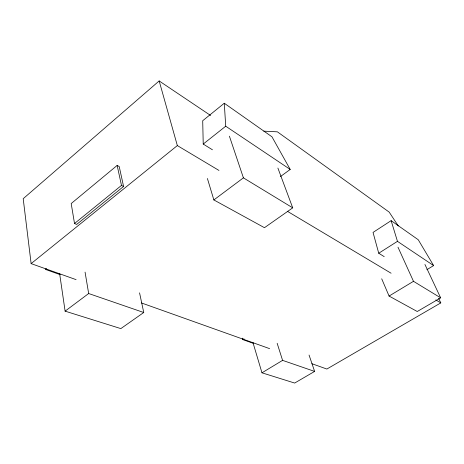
<?xml version="1.0" encoding="UTF-8"?>
<svg xmlns="http://www.w3.org/2000/svg" width="464" height="464" viewBox="0 0 464 464"><rect width="100%" height="100%" fill="white"/><g stroke="black" fill="none" stroke-linecap="round" stroke-linejoin="round"><path stroke-width="0.7" d="M210.621 115.49L159.164 80.945L23.2 198.691L31.123 263.616L76.096 279.647M117.148 165.439L71.195 203.551L74.518 223.515L76.659 224.425L123.581 186.458L119.213 166.524L117.148 165.439L121.487 185.409L123.581 186.458M74.518 223.515L121.487 185.409M280.442 176.564L290.203 169.441L271.956 136.799L224.28 103.24L202.71 120.721L203.226 144.06L212.442 149.791M31.123 263.616L177.341 145.58L159.164 80.945M46.4 268.482L45.292 269.358L60.216 274.671M203.226 144.06L225.724 126.214L224.28 103.24M59.601 273.424L65.105 311.147L88.67 293.526L143.747 312.51L139.56 292.848M213.863 199.938L243.409 177.851L292.72 207.849L264.468 227.696L213.863 199.938L207.402 178.489M143.747 312.51L120.837 328.605L65.105 311.147M426.892 269.671L433.625 265.588L418.244 239.743L391.129 220.655L373.039 232.423L378.734 253.24L384.215 256.644M242.672 338.163L242.765 339.59L243.965 338.83M378.734 253.24L397.462 241.344L433.625 265.588M252.926 342.461L261.969 372.812L282.582 360.366L314.627 371.409L309.047 355.041M389.076 296.055L413.488 281.317L440.661 297.847L417.246 311.512L389.076 296.055L381.704 278.8M314.627 371.409L294.669 383.055L261.969 372.812M438.648 298.311L440.8 302.899L326.865 369.042L311.872 363.701M263.796 131.155L277.402 131.834L389.186 212.118L398.298 225.951M242.765 339.59L253.599 343.447M141.514 302.969L269.625 348.638M177.341 145.58L218.967 170.439M287.32 211.253L391.088 273.221M435.829 299.935L440.8 302.899M225.724 126.214L290.203 169.441M424.931 264.451L440.661 297.847M397.99 247.19L413.488 281.317M277.895 168.061L292.72 207.849M229.407 136.178L243.409 177.851M277.159 343.296L282.582 360.366M391.129 220.655L397.462 241.344M85.063 272.124L88.67 293.526"/></g></svg>
